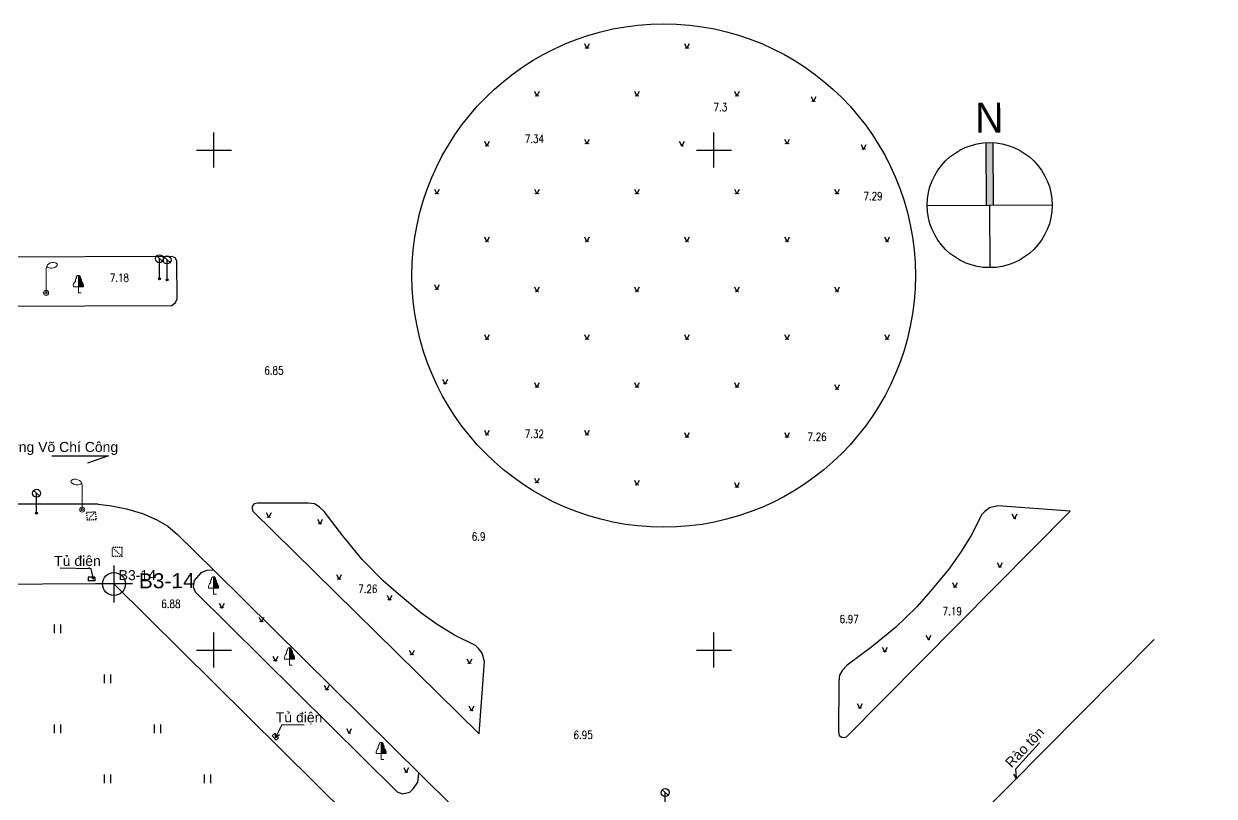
# Model space of a CAD drawing. Header units: millimetres. Extents: x 581430 to 583682, y 2329840 to 2330113.
# Drawn here: x 582631 to 582750, y 2330035.4 to 2330112.6 of the extents above; entities that cross this region are included whole.
import ezdxf
from ezdxf.enums import TextEntityAlignment as Align
from ezdxf.xclip import XClip

# ---------------------------------------------------------------- set-up
doc = ezdxf.new("R2010")
doc.units = ezdxf.units.MM
doc.header["$LTSCALE"] = 0.001
doc.header["$MEASUREMENT"] = 0
doc.header["$XCLIPFRAME"] = 0
doc.linetypes.add('NETNHA500', pattern=[0.75, 0.5, -0.25])
for name, color, linetype in [('A-SYM', 7, 'Continuous'), ('CHUGIAI', 250, 'Continuous'), ('Existing map', 250, 'Continuous'), ('new block$0$giao thong chuan 28 06$0$giao thong chuan$0$giao thongsua theo ssd$0$giao thong canh quan$0$giao thong$0$CHUTHICH', 7, 'Continuous'), ('Red line', 1, 'Continuous'), ('TOA DO', 7, 'Continuous')]:
    doc.layers.add(name, color=color, linetype=linetype)
doc.layers.add('KYHIEU', color=250, linetype='Continuous', lineweight=0)
doc.layers.add('new block$0$giao thong chuan 28 06$0$giao thong chuan$0$giao thongsua theo ssd$0$giao thong canh quan$0$giao thong$0$TOADO', color=7, linetype='Continuous', lineweight=35)
doc.styles.add('Arial', font='arial.ttf')
doc.styles.add('CHU', font='', dxfattribs={"height": 1.5})
doc.styles.add('DC', font='romans.shx', dxfattribs={"width": 0.8, "height": 0.8})
doc.styles.add('Hrtext', font='', dxfattribs={"width": 0.8})
doc.styles.get('CHU').set_extended_font_data('.VnArial')
doc.styles.get('Hrtext').set_extended_font_data('Dotum')

# ---------------------------------------------------------------- blocks, each defined once
blk = doc.blocks.new('CAYLR')
at = {"layer": 'KYHIEU'}
for points in [[(0, 1.75, 0.497303), (-0.198201, 1.488681, 0.339551), (-0.284941, 1.163565, 0.289175), (-0.5, 0.602359)], [(0, 1.75, -0.497303), (0.198201, 1.488681, -0.339551), (0.284941, 1.163565, -0.289175), (0.5, 0.602359)]]:
    blk.add_lwpolyline(points, format="xyb", dxfattribs=at)
for points in [[(0, 0), (0, 1.75)], [(0.1, 0.602359), (0.1, 1.724173)], [(0.2, 0.602359), (0.2, 1.487287)], [(-0.5, 0.602359), (0.5, 0.602359)], [(0, 0), (0.280275, -0.001587)], [(0.3, 0.602359), (0.3, 1.151908)], [(0.4, 0.602359), (0.4, 1.04811)], [(0.5, 0.602359), (0.5, 0.822811)]]:
    blk.add_lwpolyline(points, dxfattribs=at)
blk = doc.blocks.new('DEN-P')
at = {"layer": 'KYHIEU'}
for points in [[(1.1, 2.92, 0.523652), (0, 2.5, 0.549376)], [(0.05, 2.64, 0.420531), (1.11, 2.75, 0.572241)]]:
    blk.add_lwpolyline(points, format="xyb", dxfattribs=at)
blk.add_lwpolyline([(0, 0), (0, 2.5)], dxfattribs=at)
for radius in [0.25, 0.125]:
    blk.add_circle((0, 0), radius, dxfattribs=at)
blk.add_arc((0.95, 2.82), 0.178, 338.0896, 33.4085, dxfattribs=at)
blk = doc.blocks.new('DEN-T')
at = {"layer": 'KYHIEU'}
for points in [[(-0.05, 2.64, -0.420531), (-1.11, 2.75, -0.572241)], [(-1.1, 2.92, -0.523652), (0, 2.5, -0.549376)]]:
    blk.add_lwpolyline(points, format="xyb", dxfattribs=at)
blk.add_lwpolyline([(0, 0), (0, 2.5)], dxfattribs=at)
for radius in [0.25, 0.125]:
    blk.add_circle((0, 0), radius, dxfattribs=at)
blk.add_arc((-0.95, 2.82), 0.178, 146.5915, 201.9104, dxfattribs=at)
blk = doc.blocks.new('BB')
at = {"layer": 'CHUGIAI'}
for p, q in [((-0.29, 2.28), (0.31, 1.75)), ((0, 0), (0, 2))]:
    blk.add_line(p, q, dxfattribs=at)
for centre, radius in [((0, 2), 0.4), ((0, 0), 0.1)]:
    blk.add_circle(centre, radius, dxfattribs=at)
blk = doc.blocks.new('BB-flat-1')
at = {"layer": 'CHUGIAI'}
for p, q in [((-0.29, 2.28), (0.31, 1.75)), ((0, 0), (0, 2))]:
    blk.add_line(p, q, dxfattribs=at)
for centre, radius in [((0, 2), 0.4), ((0, 0), 0.1)]:
    blk.add_circle(centre, radius, dxfattribs=at)
blk = doc.blocks.new('CAYLR-flat-28')
at = {"layer": 'KYHIEU'}
for points in [[(0, 1.75, 0.497303), (-0.2, 1.49, 0.339551), (-0.28, 1.16, 0.289175), (-0.5, 0.6)], [(0, 1.75, -0.497303), (0.2, 1.49, -0.339551), (0.28, 1.16, -0.289175), (0.5, 0.6)]]:
    blk.add_lwpolyline(points, format="xyb", dxfattribs=at)
for points in [[(0, 0), (0, 1.75)], [(0.1, 0.6), (0.1, 1.72)], [(0.2, 0.6), (0.2, 1.49)], [(-0.5, 0.6), (0.5, 0.6)], [(0, 0), (0.28, 0)], [(0.3, 0.6), (0.3, 1.15)], [(0.4, 0.6), (0.4, 1.05)], [(0.5, 0.6), (0.5, 0.82)]]:
    blk.add_lwpolyline(points, dxfattribs=at)
blk = doc.blocks.new('BB-flat-3')
at = {"layer": 'CHUGIAI'}
for p, q in [((-0.29, 2.28), (0.31, 1.75)), ((0, 0), (0, 2))]:
    blk.add_line(p, q, dxfattribs=at)
for centre, radius in [((0, 2), 0.4), ((0, 0), 0.1)]:
    blk.add_circle(centre, radius, dxfattribs=at)
blk = doc.blocks.new('BB-flat-11')
for p, q in [((-0.29, 2.28), (0.31, 1.75)), ((0, 0), (0, 2))]:
    blk.add_line(p, q)
for centre, radius in [((0, 2), 0.4), ((0, 0), 0.1)]:
    blk.add_circle(centre, radius)
blk = doc.blocks.new('DEN-T-flat-15')
at = {"layer": 'KYHIEU'}
for points in [[(-0.05, 2.64, -0.420531), (-1.11, 2.75, -0.572241)], [(-1.1, 2.92, -0.523652), (0, 2.5, -0.549376)]]:
    blk.add_lwpolyline(points, format="xyb", dxfattribs=at)
blk.add_lwpolyline([(0, 0), (0, 2.5)], dxfattribs=at)
for radius in [0.25, 0.125]:
    blk.add_circle((0, 0), radius, dxfattribs=at)
blk.add_arc((-0.95, 2.82), 0.178, 146.5915, 201.9104, dxfattribs=at)
blk = doc.blocks.new('DEN-P-flat-32')
at = {"layer": 'KYHIEU'}
for points in [[(1.1, 2.92, 0.523652), (0, 2.5, 0.549376)], [(0.05, 2.64, 0.420531), (1.11, 2.75, 0.572241)]]:
    blk.add_lwpolyline(points, format="xyb", dxfattribs=at)
blk.add_lwpolyline([(0, 0), (0, 2.5)], dxfattribs=at)
for radius in [0.25, 0.125]:
    blk.add_circle((0, 0), radius, dxfattribs=at)
blk.add_arc((0.95, 2.82), 0.178, 338.0896, 33.4085, dxfattribs=at)
blk = doc.blocks.new('BB-flat-4')
at = {"layer": 'CHUGIAI'}
for p, q in [((-0.29, 2.28), (0.31, 1.75)), ((0, 0), (0, 2))]:
    blk.add_line(p, q, dxfattribs=at)
for centre, radius in [((0, 2), 0.4), ((0, 0), 0.1)]:
    blk.add_circle(centre, radius, dxfattribs=at)
blk = doc.blocks.new('Existing map')
at = {"layer": 'Existing map'}
h = blk.add_hatch(color=256, dxfattribs=at)
h.paths.add_polyline_path([(-7.53, 22.75, 1), (-7.56, 22.75, 1)])
h.paths.add_polyline_path([(-7.79, 22.75, 1), (-7.81, 22.75, 1)])
h = blk.add_hatch(color=256, dxfattribs=at)
h.paths.add_polyline_path([(2.47, 22.75, 1), (2.44, 22.75, 1)])
h.paths.add_polyline_path([(2.21, 22.75, 1), (2.19, 22.75, 1)])
h = blk.add_hatch(color=256, dxfattribs=at)
h.paths.add_polyline_path([(-12.53, 17.97, 1), (-12.56, 17.97, 1)])
h.paths.add_polyline_path([(-12.79, 17.97, 1), (-12.81, 17.97, 1)])
h = blk.add_hatch(color=256, dxfattribs=at)
h.paths.add_polyline_path([(-2.53, 17.97, 1), (-2.56, 17.97, 1)])
h.paths.add_polyline_path([(-2.79, 17.97, 1), (-2.81, 17.97, 1)])
h = blk.add_hatch(color=256, dxfattribs=at)
h.paths.add_polyline_path([(7.47, 17.97, 1), (7.44, 17.97, 1)])
h.paths.add_polyline_path([(7.21, 17.97, 1), (7.19, 17.97, 1)])
h = blk.add_hatch(color=256, dxfattribs=at)
h.paths.add_polyline_path([(15.13, 17.43, 1), (15.11, 17.43, 1)])
h.paths.add_polyline_path([(14.87, 17.43, 1), (14.85, 17.43, 1)])
h = blk.add_hatch(color=256, dxfattribs=at)
h.paths.add_polyline_path([(-7.53, 13.19, 1), (-7.56, 13.19, 1)])
h.paths.add_polyline_path([(-7.79, 13.19, 1), (-7.81, 13.19, 1)])
h = blk.add_hatch(color=256, dxfattribs=at)
h.paths.add_polyline_path([(12.47, 13.19, 1), (12.44, 13.19, 1)])
h.paths.add_polyline_path([(12.21, 13.19, 1), (12.19, 13.19, 1)])
h = blk.add_hatch(color=256, dxfattribs=at)
h.paths.add_polyline_path([(-17.53, 12.97, 1), (-17.56, 12.97, 1)])
h.paths.add_polyline_path([(-17.79, 12.97, 1), (-17.81, 12.97, 1)])
h = blk.add_hatch(color=256, dxfattribs=at)
h.paths.add_polyline_path([(1.95, 12.97, 1), (1.93, 12.97, 1)])
h.paths.add_polyline_path([(1.69, 12.97, 1), (1.67, 12.97, 1)])
h = blk.add_hatch(color=256, dxfattribs=at)
h.paths.add_polyline_path([(20.13, 12.65, 1), (20.11, 12.65, 1)])
h.paths.add_polyline_path([(19.87, 12.65, 1), (19.85, 12.65, 1)])
h = blk.add_hatch(color=256, dxfattribs=at)
h.paths.add_polyline_path([(-22.53, 8.19, 1), (-22.56, 8.19, 1)])
h.paths.add_polyline_path([(-22.79, 8.19, 1), (-22.81, 8.19, 1)])
h = blk.add_hatch(color=256, dxfattribs=at)
h.paths.add_polyline_path([(-12.53, 8.19, 1), (-12.56, 8.19, 1)])
h.paths.add_polyline_path([(-12.79, 8.19, 1), (-12.81, 8.19, 1)])
h = blk.add_hatch(color=256, dxfattribs=at)
h.paths.add_polyline_path([(-2.53, 8.19, 1), (-2.56, 8.19, 1)])
h.paths.add_polyline_path([(-2.79, 8.19, 1), (-2.81, 8.19, 1)])
h = blk.add_hatch(color=256, dxfattribs=at)
h.paths.add_polyline_path([(7.47, 8.19, 1), (7.44, 8.19, 1)])
h.paths.add_polyline_path([(7.21, 8.19, 1), (7.19, 8.19, 1)])
h = blk.add_hatch(color=256, dxfattribs=at)
h.paths.add_polyline_path([(17.47, 8.19, 1), (17.44, 8.19, 1)])
h.paths.add_polyline_path([(17.21, 8.19, 1), (17.19, 8.19, 1)])
h = blk.add_hatch(color=256, dxfattribs=at)
h.paths.add_polyline_path([(-17.53, 3.41, 1), (-17.56, 3.41, 1)])
h.paths.add_polyline_path([(-17.79, 3.41, 1), (-17.81, 3.41, 1)])
h = blk.add_hatch(color=256, dxfattribs=at)
h.paths.add_polyline_path([(-7.53, 3.41, 1), (-7.56, 3.41, 1)])
h.paths.add_polyline_path([(-7.79, 3.41, 1), (-7.81, 3.41, 1)])
h = blk.add_hatch(color=256, dxfattribs=at)
h.paths.add_polyline_path([(2.47, 3.41, 1), (2.44, 3.41, 1)])
h.paths.add_polyline_path([(2.21, 3.41, 1), (2.19, 3.41, 1)])
h = blk.add_hatch(color=256, dxfattribs=at)
h.paths.add_polyline_path([(12.47, 3.41, 1), (12.44, 3.41, 1)])
h.paths.add_polyline_path([(12.21, 3.41, 1), (12.19, 3.41, 1)])
h = blk.add_hatch(color=256, dxfattribs=at)
h.paths.add_polyline_path([(22.47, 3.41, 1), (22.44, 3.41, 1)])
h.paths.add_polyline_path([(22.21, 3.41, 1), (22.19, 3.41, 1)])
h = blk.add_hatch(color=256, dxfattribs=at)
h.paths.add_polyline_path([(-22.53, -1.37, 1), (-22.56, -1.37, 1)])
h.paths.add_polyline_path([(-22.79, -1.37, 1), (-22.81, -1.37, 1)])
h = blk.add_hatch(color=256, dxfattribs=at)
h.paths.add_polyline_path([(-12.53, -1.59, 1), (-12.56, -1.59, 1)])
h.paths.add_polyline_path([(-12.79, -1.59, 1), (-12.81, -1.59, 1)])
h = blk.add_hatch(color=256, dxfattribs=at)
h.paths.add_polyline_path([(-2.53, -1.59, 1), (-2.56, -1.59, 1)])
h.paths.add_polyline_path([(-2.79, -1.59, 1), (-2.81, -1.59, 1)])
h = blk.add_hatch(color=256, dxfattribs=at)
h.paths.add_polyline_path([(7.47, -1.59, 1), (7.44, -1.59, 1)])
h.paths.add_polyline_path([(7.21, -1.59, 1), (7.19, -1.59, 1)])
h = blk.add_hatch(color=256, dxfattribs=at)
h.paths.add_polyline_path([(17.47, -1.59, 1), (17.44, -1.59, 1)])
h.paths.add_polyline_path([(17.21, -1.59, 1), (17.19, -1.59, 1)])
h = blk.add_hatch(color=256, dxfattribs=at)
h.paths.add_polyline_path([(-17.53, -6.37, 1), (-17.56, -6.37, 1)])
h.paths.add_polyline_path([(-17.79, -6.37, 1), (-17.81, -6.37, 1)])
h = blk.add_hatch(color=256, dxfattribs=at)
h.paths.add_polyline_path([(-7.53, -6.37, 1), (-7.56, -6.37, 1)])
h.paths.add_polyline_path([(-7.79, -6.37, 1), (-7.81, -6.37, 1)])
h = blk.add_hatch(color=256, dxfattribs=at)
h.paths.add_polyline_path([(2.47, -6.37, 1), (2.44, -6.37, 1)])
h.paths.add_polyline_path([(2.21, -6.37, 1), (2.19, -6.37, 1)])
h = blk.add_hatch(color=256, dxfattribs=at)
h.paths.add_polyline_path([(12.47, -6.37, 1), (12.44, -6.37, 1)])
h.paths.add_polyline_path([(12.21, -6.37, 1), (12.19, -6.37, 1)])
h = blk.add_hatch(color=256, dxfattribs=at)
h.paths.add_polyline_path([(22.47, -6.37, 1), (22.44, -6.37, 1)])
h.paths.add_polyline_path([(22.21, -6.37, 1), (22.19, -6.37, 1)])
h = blk.add_hatch(color=256, dxfattribs=at)
h.paths.add_polyline_path([(-21.7, -10.82, 1), (-21.72, -10.82, 1)])
h.paths.add_polyline_path([(-21.96, -10.82, 1), (-21.98, -10.82, 1)])
h = blk.add_hatch(color=256, dxfattribs=at)
h.paths.add_polyline_path([(-12.53, -11.15, 1), (-12.56, -11.15, 1)])
h.paths.add_polyline_path([(-12.79, -11.15, 1), (-12.81, -11.15, 1)])
h = blk.add_hatch(color=256, dxfattribs=at)
h.paths.add_polyline_path([(-2.53, -11.15, 1), (-2.56, -11.15, 1)])
h.paths.add_polyline_path([(-2.79, -11.15, 1), (-2.81, -11.15, 1)])
h = blk.add_hatch(color=256, dxfattribs=at)
h.paths.add_polyline_path([(7.47, -11.15, 1), (7.44, -11.15, 1)])
h.paths.add_polyline_path([(7.21, -11.15, 1), (7.19, -11.15, 1)])
h = blk.add_hatch(color=256, dxfattribs=at)
h.paths.add_polyline_path([(17.47, -11.37, 1), (17.44, -11.37, 1)])
h.paths.add_polyline_path([(17.21, -11.37, 1), (17.19, -11.37, 1)])
h = blk.add_hatch(color=256, dxfattribs=at)
h.paths.add_polyline_path([(-17.53, -15.93, 1), (-17.56, -15.93, 1)])
h.paths.add_polyline_path([(-17.79, -15.93, 1), (-17.81, -15.93, 1)])
h = blk.add_hatch(color=256, dxfattribs=at)
h.paths.add_polyline_path([(-7.53, -15.93, 1), (-7.56, -15.93, 1)])
h.paths.add_polyline_path([(-7.79, -15.93, 1), (-7.81, -15.93, 1)])
h = blk.add_hatch(color=256, dxfattribs=at)
h.paths.add_polyline_path([(2.47, -16.15, 1), (2.44, -16.15, 1)])
h.paths.add_polyline_path([(2.21, -16.15, 1), (2.19, -16.15, 1)])
h = blk.add_hatch(color=256, dxfattribs=at)
h.paths.add_polyline_path([(12.47, -16.15, 1), (12.44, -16.15, 1)])
h.paths.add_polyline_path([(12.21, -16.15, 1), (12.19, -16.15, 1)])
h = blk.add_hatch(color=256, dxfattribs=at)
h.paths.add_polyline_path([(-12.53, -20.71, 1), (-12.56, -20.71, 1)])
h.paths.add_polyline_path([(-12.79, -20.71, 1), (-12.81, -20.71, 1)])
h = blk.add_hatch(color=256, dxfattribs=at)
h.paths.add_polyline_path([(-2.53, -20.93, 1), (-2.56, -20.93, 1)])
h.paths.add_polyline_path([(-2.79, -20.93, 1), (-2.81, -20.93, 1)])
h = blk.add_hatch(color=256, dxfattribs=at)
h.paths.add_polyline_path([(7.47, -21.15, 1), (7.44, -21.15, 1)])
h.paths.add_polyline_path([(7.21, -21.15, 1), (7.19, -21.15, 1)])
h = blk.add_hatch(color=256, dxfattribs=at)
h.paths.add_polyline_path([(-39.33, -24.17, 1), (-39.35, -24.17, 1)])
h.paths.add_polyline_path([(-39.59, -24.17, 1), (-39.61, -24.17, 1)])
h = blk.add_hatch(color=256, dxfattribs=at)
h.paths.add_polyline_path([(-34.22, -24.82, 1), (-34.24, -24.82, 1)])
h.paths.add_polyline_path([(-34.48, -24.82, 1), (-34.5, -24.82, 1)])
h = blk.add_hatch(color=256, dxfattribs=at)
h.paths.add_polyline_path([(35.21, -24.29, 1), (35.19, -24.29, 1)])
h.paths.add_polyline_path([(34.95, -24.29, 1), (34.93, -24.29, 1)])
h = blk.add_hatch(color=256, dxfattribs=at)
h.paths.add_polyline_path([(33.75, -29.15, 1), (33.73, -29.15, 1)])
h.paths.add_polyline_path([(33.49, -29.15, 1), (33.47, -29.15, 1)])
h = blk.add_hatch(color=256, dxfattribs=at)
h.paths.add_polyline_path([(-32.32, -30.36, 1), (-32.34, -30.36, 1)])
h.paths.add_polyline_path([(-32.58, -30.36, 1), (-32.6, -30.36, 1)])
h = blk.add_hatch(color=256, dxfattribs=at)
h.paths.add_polyline_path([(29.26, -31.16, 1), (29.24, -31.16, 1)])
h.paths.add_polyline_path([(29, -31.16, 1), (28.98, -31.16, 1)])
h = blk.add_hatch(color=256, dxfattribs=at)
h.paths.add_polyline_path([(-44.03, -33.22, 1), (-44.05, -33.22, 1)])
h.paths.add_polyline_path([(-44.29, -33.22, 1), (-44.31, -33.22, 1)])
h = blk.add_hatch(color=256, dxfattribs=at)
h.paths.add_polyline_path([(-27.26, -32.42, 1), (-27.28, -32.42, 1)])
h.paths.add_polyline_path([(-27.52, -32.42, 1), (-27.54, -32.42, 1)])
h = blk.add_hatch(color=256, dxfattribs=at)
h.paths.add_polyline_path([(-40.07, -34.61, 1), (-40.09, -34.61, 1)])
h.paths.add_polyline_path([(-40.33, -34.61, 1), (-40.35, -34.61, 1)])
h = blk.add_hatch(color=256, dxfattribs=at)
h.paths.add_polyline_path([(26.61, -36.4, 1), (26.59, -36.4, 1)])
h.paths.add_polyline_path([(26.35, -36.4, 1), (26.33, -36.4, 1)])
h = blk.add_hatch(color=256, dxfattribs=at)
h.paths.add_polyline_path([(-25.03, -37.91, 1), (-25.05, -37.91, 1)])
h.paths.add_polyline_path([(-25.29, -37.91, 1), (-25.31, -37.91, 1)])
h = blk.add_hatch(color=256, dxfattribs=at)
h.paths.add_polyline_path([(22.25, -37.62, 1), (22.23, -37.62, 1)])
h.paths.add_polyline_path([(21.99, -37.62, 1), (21.97, -37.62, 1)])
h = blk.add_hatch(color=256, dxfattribs=at)
h.paths.add_polyline_path([(-38.68, -38.52, 1), (-38.7, -38.52, 1)])
h.paths.add_polyline_path([(-38.94, -38.52, 1), (-38.96, -38.52, 1)])
h = blk.add_hatch(color=256, dxfattribs=at)
h.paths.add_polyline_path([(-19.27, -38.78, 1), (-19.29, -38.78, 1)])
h.paths.add_polyline_path([(-19.53, -38.78, 1), (-19.55, -38.78, 1)])
h = blk.add_hatch(color=256, dxfattribs=at)
h.paths.add_polyline_path([(-33.54, -41.42, 1), (-33.57, -41.42, 1)])
h.paths.add_polyline_path([(-33.8, -41.42, 1), (-33.83, -41.42, 1)])
h = blk.add_hatch(color=256, dxfattribs=at)
h.paths.add_polyline_path([(-19.08, -43.49, 1), (-19.1, -43.49, 1)])
h.paths.add_polyline_path([(-19.34, -43.49, 1), (-19.36, -43.49, 1)])
h = blk.add_hatch(color=256, dxfattribs=at)
h.paths.add_polyline_path([(19.75, -43.25, 1), (19.73, -43.25, 1)])
h.paths.add_polyline_path([(19.49, -43.25, 1), (19.47, -43.25, 1)])
h = blk.add_hatch(color=256, dxfattribs=at)
h.paths.add_polyline_path([(-31.31, -45.76, 1), (-31.34, -45.76, 1)])
h.paths.add_polyline_path([(-31.57, -45.76, 1), (-31.59, -45.76, 1)])
h = blk.add_hatch(color=256, dxfattribs=at)
h.paths.add_polyline_path([(-25.59, -49.66, 1), (-25.61, -49.66, 1)])
h.paths.add_polyline_path([(-25.85, -49.66, 1), (-25.87, -49.66, 1)])
for p, q in [((-7.93, 23.21), (-7.67, 22.72)), ((-7.67, 22.72), (-7.42, 23.21)), ((2.07, 23.21), (2.33, 22.72)), ((2.33, 22.72), (2.58, 23.21)), ((-12.93, 18.43), (-12.67, 17.94)), ((-12.67, 17.94), (-12.42, 18.43)), ((-2.93, 18.43), (-2.67, 17.94)), ((-2.67, 17.94), (-2.42, 18.43)), ((7.07, 18.43), (7.33, 17.94)), ((7.33, 17.94), (7.58, 18.43)), ((14.73, 17.89), (14.99, 17.4)), ((14.99, 17.4), (15.25, 17.89)), ((-44.97, 10.8), (-44.97, 14.3)), ((5.03, 10.8), (5.03, 14.3)), ((-17.93, 13.43), (-17.67, 12.94)), ((-17.67, 12.94), (-17.42, 13.43)), ((-7.93, 13.65), (-7.67, 13.16)), ((-7.67, 13.16), (-7.42, 13.65)), ((1.55, 13.43), (1.81, 12.94)), ((1.81, 12.94), (2.07, 13.43)), ((12.07, 13.65), (12.33, 13.16)), ((12.33, 13.16), (12.58, 13.65)), ((19.73, 13.11), (19.99, 12.62)), ((19.99, 12.62), (20.25, 13.11)), ((-46.72, 12.55), (-43.22, 12.55)), ((3.28, 12.55), (6.78, 12.55)), ((-22.93, 8.65), (-22.67, 8.16)), ((-22.67, 8.16), (-22.42, 8.65)), ((-12.93, 8.65), (-12.67, 8.16)), ((-12.67, 8.16), (-12.42, 8.65)), ((-2.93, 8.65), (-2.67, 8.16)), ((-2.67, 8.16), (-2.42, 8.65)), ((7.07, 8.65), (7.33, 8.16)), ((7.33, 8.16), (7.58, 8.65)), ((17.07, 8.65), (17.33, 8.16)), ((17.33, 8.16), (17.58, 8.65)), ((-17.93, 3.87), (-17.67, 3.38)), ((-17.67, 3.38), (-17.42, 3.87)), ((-7.93, 3.87), (-7.67, 3.38)), ((-7.67, 3.38), (-7.42, 3.87)), ((2.07, 3.87), (2.33, 3.38)), ((2.33, 3.38), (2.58, 3.87)), ((12.07, 3.87), (12.33, 3.38)), ((12.33, 3.38), (12.58, 3.87)), ((22.07, 3.87), (22.33, 3.38)), ((22.33, 3.38), (22.58, 3.87)), ((-49.18, 1.9), (-294.97, 0.91)), ((-48.85, 1.77), (-49.18, 1.9)), ((-48.67, 1.46), (-48.85, 1.77)), ((-48.65, -2.33), (-48.67, 1.46)), ((-22.93, -0.91), (-22.67, -1.4)), ((-22.67, -1.4), (-22.42, -0.91)), ((-12.93, -1.13), (-12.67, -1.62)), ((-12.67, -1.62), (-12.42, -1.13)), ((-2.93, -1.13), (-2.67, -1.62)), ((-2.67, -1.62), (-2.42, -1.13)), ((7.07, -1.13), (7.33, -1.62)), ((7.33, -1.62), (7.58, -1.13)), ((17.07, -1.13), (17.33, -1.62)), ((17.33, -1.62), (17.58, -1.13)), ((-48.8, -2.71), (-48.65, -2.33)), ((-294.97, -4.25), (-49.18, -2.98)), ((-49.18, -2.98), (-48.8, -2.71)), ((-17.93, -5.91), (-17.67, -6.4)), ((-17.67, -6.4), (-17.42, -5.91)), ((-7.93, -5.91), (-7.67, -6.4)), ((-7.67, -6.4), (-7.42, -5.91)), ((2.07, -5.91), (2.33, -6.4)), ((2.33, -6.4), (2.58, -5.91)), ((12.07, -5.91), (12.33, -6.4)), ((12.33, -6.4), (12.58, -5.91)), ((22.07, -5.91), (22.33, -6.4)), ((22.33, -6.4), (22.58, -5.91)), ((-22.1, -10.36), (-21.84, -10.85)), ((-21.84, -10.85), (-21.58, -10.36)), ((-12.93, -10.69), (-12.67, -11.18)), ((-12.67, -11.18), (-12.42, -10.69)), ((-2.93, -10.69), (-2.67, -11.18)), ((-2.67, -11.18), (-2.42, -10.69)), ((7.07, -10.69), (7.33, -11.18)), ((7.33, -11.18), (7.58, -10.69)), ((17.07, -10.91), (17.33, -11.4)), ((17.33, -11.4), (17.58, -10.91)), ((-17.93, -15.47), (-17.67, -15.96)), ((-17.67, -15.96), (-17.42, -15.47)), ((-7.93, -15.47), (-7.67, -15.96)), ((-7.67, -15.96), (-7.42, -15.47)), ((2.07, -15.69), (2.33, -16.18)), ((2.33, -16.18), (2.58, -15.69)), ((12.07, -15.69), (12.33, -16.18)), ((12.33, -16.18), (12.58, -15.69)), ((-61.16, -18.04), (-55.5, -18.04)), ((-61.16, -18.04), (-55.5, -18.04)), ((-55.5, -18.04), (-57.62, -18.76)), ((-55.5, -18.04), (-57.62, -18.76)), ((-12.93, -20.25), (-12.67, -20.74)), ((-12.67, -20.74), (-12.42, -20.25)), ((-2.93, -20.47), (-2.67, -20.96)), ((-2.67, -20.96), (-2.42, -20.47)), ((7.07, -20.69), (7.33, -21.18)), ((7.33, -21.18), (7.58, -20.69)), ((-56.54, -22.85), (-68.35, -22.85)), ((-56.54, -22.85), (-55.22, -23.02)), ((-55.22, -23.02), (-53.72, -23.32)), ((-53.72, -23.32), (-52.1, -23.8)), ((-41.13, -23.07), (-41.15, -23.33)), ((-41.15, -23.33), (-41.09, -23.55)), ((-40.95, -22.83), (-41.13, -23.07)), ((-41.09, -23.55), (-18.44, -45.83)), ((-40.6, -22.76), (-40.95, -22.83)), ((-35.55, -22.76), (-40.6, -22.76)), ((-39.73, -23.71), (-39.47, -24.2)), ((-39.47, -24.2), (-39.21, -23.71)), ((-34.92, -22.84), (-35.55, -22.76)), ((-34.44, -23.12), (-34.92, -22.84)), ((-33.93, -23.61), (-34.44, -23.12)), ((-32.08, -26.04), (-33.93, -23.61)), ((18.28, -46.12), (40.64, -23.55)), ((18.28, -46.12), (40.64, -23.55)), ((32.1, -23.59), (31.81, -23.89)), ((32.1, -23.59), (31.81, -23.89)), ((32.57, -23.24), (32.1, -23.59)), ((32.57, -23.24), (32.1, -23.59)), ((33.41, -23.02), (32.57, -23.24)), ((33.41, -23.02), (32.57, -23.24)), ((40.64, -23.55), (33.41, -23.02)), ((40.64, -23.55), (33.41, -23.02)), ((-52.1, -23.8), (-50.68, -24.42)), ((-50.68, -24.42), (-49.58, -25.07)), ((-34.62, -24.36), (-34.36, -24.85)), ((-34.36, -24.85), (-34.1, -24.36)), ((31.81, -23.89), (30.75, -25.98)), ((31.81, -23.89), (30.75, -25.98)), ((34.82, -23.83), (35.07, -24.32)), ((35.07, -24.32), (35.33, -23.83)), ((-49.58, -25.07), (-48.61, -25.9)), ((-48.61, -25.9), (-44.97, -29.45)), ((-30.16, -28.41), (-32.08, -26.04)), ((30.75, -25.98), (29.67, -27.71)), ((30.75, -25.98), (29.67, -27.71)), ((-28.06, -30.53), (-30.16, -28.41)), ((29.67, -27.71), (28.51, -29.35)), ((29.67, -27.71), (28.51, -29.35)), ((-57.23, -29.33), (-60.35, -29.27)), ((-57.02, -30.37), (-57.23, -29.33)), ((-46.28, -29.73), (-46.93, -30.48)), ((-45.66, -29.49), (-46.28, -29.73)), ((-44.97, -29.45), (-45.66, -29.49)), ((-44.97, -29.45), (-21.19, -53.01)), ((28.51, -29.35), (26.65, -31.58)), ((28.51, -29.35), (26.65, -31.58)), ((33.35, -28.7), (33.61, -29.19)), ((33.61, -29.19), (33.87, -28.7)), ((-56.86, -30.16), (-57.53, -30.16)), ((-57.53, -30.16), (-57.53, -30.54)), ((-56.86, -30.54), (-57.53, -30.54)), ((-57.02, -30.37), (-57.16, -30.22)), ((-57.02, -30.37), (-56.97, -30.18)), ((-56.86, -30.16), (-56.86, -30.54)), ((-46.93, -30.48), (-47.03, -31.14)), ((-32.71, -29.9), (-32.46, -30.39)), ((-32.46, -30.39), (-32.2, -29.9)), ((-26.52, -31.87), (-28.06, -30.53)), ((55.04, -30.32), (25.18, -60.46)), ((28.86, -30.7), (29.12, -31.19)), ((29.12, -31.19), (29.38, -30.7)), ((-47.03, -31.14), (-46.84, -31.62)), ((-46.84, -31.62), (-26.64, -51.62)), ((-27.66, -31.97), (-27.4, -32.45)), ((-27.4, -32.45), (-27.14, -31.97)), ((-24.28, -33.72), (-26.52, -31.87)), ((26.65, -31.58), (25.3, -33.12)), ((26.65, -31.58), (25.3, -33.12)), ((-44.43, -32.77), (-44.17, -33.25)), ((-44.17, -33.25), (-43.91, -32.77)), ((25.3, -33.12), (23.18, -35.21)), ((25.3, -33.12), (23.18, -35.21)), ((-40.47, -34.15), (-40.21, -34.64)), ((-40.21, -34.64), (-39.95, -34.15)), ((-22.64, -34.88), (-24.28, -33.72)), ((-60.95, -34.9), (-60.95, -35.75)), ((-60.3, -34.9), (-60.3, -35.75)), ((-20.9, -35.95), (-22.64, -34.88)), ((23.18, -35.21), (20.8, -37.12)), ((23.18, -35.21), (20.8, -37.12)), ((-44.97, -39.2), (-44.97, -35.7)), ((-18.81, -37), (-20.9, -35.95)), ((5.03, -39.2), (5.03, -35.7)), ((26.21, -35.95), (26.47, -36.43)), ((26.47, -36.43), (26.73, -35.95)), ((-46.72, -37.45), (-43.22, -37.45)), ((-39.08, -38.07), (-38.82, -38.55)), ((-38.82, -38.55), (-38.56, -38.07)), ((-25.43, -37.45), (-25.17, -37.94)), ((-25.17, -37.94), (-24.91, -37.45)), ((-18.51, -37.29), (-18.81, -37)), ((-18.16, -37.76), (-18.51, -37.29)), ((-17.93, -38.6), (-18.16, -37.76)), ((3.28, -37.45), (6.78, -37.45)), ((20.8, -37.12), (18.36, -38.96)), ((20.8, -37.12), (18.36, -38.96)), ((21.85, -37.16), (22.11, -37.65)), ((22.11, -37.65), (22.37, -37.16)), ((-19.67, -38.32), (-19.41, -38.81)), ((-19.41, -38.81), (-19.15, -38.32)), ((-18.44, -45.83), (-17.93, -38.6)), ((18.36, -38.96), (17.87, -39.47)), ((18.36, -38.96), (17.87, -39.47)), ((-55.95, -39.9), (-55.95, -40.75)), ((-55.3, -39.9), (-55.3, -40.75)), ((17.59, -39.95), (17.51, -40.58)), ((17.59, -39.95), (17.51, -40.58)), ((17.87, -39.47), (17.59, -39.95)), ((17.87, -39.47), (17.59, -39.95)), ((-33.94, -40.97), (-33.69, -41.46)), ((-33.69, -41.46), (-33.43, -40.97)), ((17.51, -40.58), (17.49, -45.63)), ((17.51, -40.58), (17.49, -45.63)), ((19.35, -42.8), (19.61, -43.29)), ((19.61, -43.29), (19.87, -42.8)), ((-19.48, -43.03), (-19.22, -43.52)), ((-19.22, -43.52), (-18.96, -43.03)), ((-60.95, -44.9), (-60.95, -45.75)), ((-60.3, -44.9), (-60.3, -45.75)), ((-50.95, -44.9), (-50.95, -45.75)), ((-50.3, -44.9), (-50.3, -45.75)), ((-38.19, -44.92), (-38.8, -46.21)), ((-35.96, -44.97), (-38.19, -44.92)), ((-38.91, -45.79), (-39.13, -46.02)), ((-38.91, -45.79), (-39.13, -46.02)), ((-38.73, -46.47), (-39.13, -46.02)), ((-38.73, -46.47), (-39.13, -46.02)), ((-38.51, -46.24), (-38.91, -45.79)), ((-38.51, -46.24), (-38.91, -45.79)), ((-38.8, -46.21), (-38.8, -45.77)), ((-38.8, -46.21), (-38.41, -45.91)), ((-38.73, -46.47), (-38.51, -46.24)), ((-38.73, -46.47), (-38.51, -46.24)), ((-31.71, -45.3), (-31.45, -45.79)), ((-31.45, -45.79), (-31.2, -45.3)), ((17.49, -45.63), (17.56, -45.98)), ((17.49, -45.63), (17.56, -45.98)), ((17.56, -45.98), (17.8, -46.16)), ((17.56, -45.98), (17.8, -46.16)), ((17.8, -46.16), (18.06, -46.18)), ((17.8, -46.16), (18.06, -46.18)), ((18.06, -46.18), (18.28, -46.12)), ((18.06, -46.18), (18.28, -46.12)), ((37.58, -46.72), (35.18, -49.36)), ((-55.95, -49.9), (-55.95, -50.75)), ((-55.3, -49.9), (-55.3, -50.75)), ((-45.95, -49.9), (-45.95, -50.75)), ((-45.3, -49.9), (-45.3, -50.75)), ((-25.99, -49.2), (-25.73, -49.69)), ((-25.73, -49.69), (-25.47, -49.2)), ((-24.58, -50.65), (-24.48, -49.75)), ((35.24, -50.26), (35, -49.87)), ((35.18, -49.36), (35.24, -50.26)), ((-25, -51.3), (-24.58, -50.65)), ((-26.64, -51.62), (-26.11, -51.83)), ((-26.11, -51.83), (-25.37, -51.67)), ((-25.37, -51.67), (-25, -51.3))]:
    blk.add_line(p, q, dxfattribs=at)
at = {"layer": 'Existing map', "linetype": 'NETNHA500'}
for p, q in [((-57.7, -23.67), (-56.84, -23.63)), ((-57.61, -24.45), (-57.7, -23.67)), ((-56.84, -23.63), (-57.61, -24.45)), ((-56.84, -23.63), (-56.74, -24.44)), ((-56.74, -24.44), (-57.61, -24.45)), ((-55.1, -28.09), (-55.09, -27.21)), ((-54.14, -27.21), (-55.09, -27.21)), ((-55.09, -27.21), (-54.14, -28.09)), ((-54.14, -28.09), (-54.14, -27.21)), ((-54.14, -28.09), (-55.1, -28.09))]:
    blk.add_line(p, q, dxfattribs=at)
at = {"layer": 'Existing map'}
for centre, radius in [((0, 0), 25.17), ((-7.8, 22.75), 0.011), ((-7.54, 22.75), 0.011), ((2.2, 22.75), 0.011), ((2.46, 22.75), 0.011), ((-12.8, 17.97), 0.011), ((-12.54, 17.97), 0.011), ((-2.8, 17.97), 0.011), ((-2.54, 17.97), 0.011), ((7.2, 17.97), 0.011), ((7.46, 17.97), 0.011), ((14.86, 17.43), 0.011), ((15.12, 17.43), 0.011), ((-7.8, 13.19), 0.011), ((-7.54, 13.19), 0.011), ((12.2, 13.19), 0.011), ((12.46, 13.19), 0.011), ((-17.8, 12.97), 0.011), ((-17.54, 12.97), 0.011), ((1.68, 12.97), 0.011), ((1.94, 12.97), 0.011), ((19.86, 12.65), 0.011), ((20.12, 12.65), 0.011), ((-22.8, 8.19), 0.011), ((-22.54, 8.19), 0.011), ((-12.8, 8.19), 0.011), ((-12.54, 8.19), 0.011), ((-2.8, 8.19), 0.011), ((-2.54, 8.19), 0.011), ((7.2, 8.19), 0.011), ((7.46, 8.19), 0.011), ((17.2, 8.19), 0.011), ((17.46, 8.19), 0.011), ((-17.8, 3.41), 0.011), ((-17.54, 3.41), 0.011), ((-7.8, 3.41), 0.011), ((-7.54, 3.41), 0.011), ((2.2, 3.41), 0.011), ((2.46, 3.41), 0.011), ((12.2, 3.41), 0.011), ((12.46, 3.41), 0.011), ((22.2, 3.41), 0.011), ((22.46, 3.41), 0.011), ((-22.8, -1.37), 0.011), ((-22.54, -1.37), 0.011), ((-12.8, -1.59), 0.011), ((-12.54, -1.59), 0.011), ((-2.8, -1.59), 0.011), ((-2.54, -1.59), 0.011), ((7.2, -1.59), 0.011), ((7.46, -1.59), 0.011), ((17.2, -1.59), 0.011), ((17.46, -1.59), 0.011), ((-17.8, -6.37), 0.011), ((-17.54, -6.37), 0.011), ((-7.8, -6.37), 0.011), ((-7.54, -6.37), 0.011), ((2.2, -6.37), 0.011), ((2.46, -6.37), 0.011), ((12.2, -6.37), 0.011), ((12.46, -6.37), 0.011), ((22.2, -6.37), 0.011), ((22.46, -6.37), 0.011), ((-21.97, -10.82), 0.011), ((-21.71, -10.82), 0.011), ((-12.8, -11.15), 0.011), ((-12.54, -11.15), 0.011), ((-2.8, -11.15), 0.011), ((-2.54, -11.15), 0.011), ((7.2, -11.15), 0.011), ((7.46, -11.15), 0.011), ((17.2, -11.37), 0.011), ((17.46, -11.37), 0.011), ((-17.8, -15.93), 0.011), ((-17.54, -15.93), 0.011), ((-7.8, -15.93), 0.011), ((-7.54, -15.93), 0.011), ((2.2, -16.15), 0.011), ((2.46, -16.15), 0.011), ((12.2, -16.15), 0.011), ((12.46, -16.15), 0.011), ((-12.8, -20.71), 0.011), ((-12.54, -20.71), 0.011), ((-2.8, -20.93), 0.011), ((-2.54, -20.93), 0.011), ((7.2, -21.15), 0.011), ((7.46, -21.15), 0.011), ((-39.6, -24.17), 0.011), ((-39.34, -24.17), 0.011), ((-34.49, -24.82), 0.011), ((-34.23, -24.82), 0.011), ((34.94, -24.29), 0.011), ((35.2, -24.29), 0.011), ((33.48, -29.15), 0.011), ((33.74, -29.15), 0.011), ((-32.59, -30.36), 0.011), ((-32.33, -30.36), 0.011), ((28.99, -31.16), 0.011), ((29.25, -31.16), 0.011), ((-44.3, -33.22), 0.011), ((-44.04, -33.22), 0.011), ((-27.53, -32.42), 0.011), ((-27.27, -32.42), 0.011), ((-40.34, -34.61), 0.011), ((-40.08, -34.61), 0.011), ((26.34, -36.4), 0.011), ((26.6, -36.4), 0.011), ((-25.3, -37.91), 0.011), ((-25.04, -37.91), 0.011), ((21.98, -37.62), 0.011), ((22.24, -37.62), 0.011), ((-38.95, -38.52), 0.011), ((-38.69, -38.52), 0.011), ((-19.54, -38.78), 0.011), ((-19.28, -38.78), 0.011), ((-33.81, -41.42), 0.011), ((-33.56, -41.42), 0.011), ((-19.35, -43.49), 0.011), ((-19.09, -43.49), 0.011), ((19.48, -43.25), 0.011), ((19.74, -43.25), 0.011), ((-31.58, -45.76), 0.011), ((-31.32, -45.76), 0.011), ((-25.86, -49.66), 0.011), ((-25.6, -49.66), 0.011)]:
    blk.add_circle(centre, radius, dxfattribs=at)
for name, p in [('DEN-P', (-61.75, -1.74)), ('DEN-P-flat-32', (-61.75, -1.74)), ('BB', (-50.42, -0.32)), ('BB-flat-1', (-50.42, -0.32)), ('BB', (-49.65, -0.44)), ('BB-flat-3', (-49.65, -0.44)), ('CAYLR', (-58.52, -1.74)), ('CAYLR-flat-28', (-58.52, -1.74)), ('BB', (-62.7, -23.77)), ('BB-flat-11', (-62.7, -23.77)), ('DEN-T', (-58.13, -23.41)), ('DEN-T-flat-15', (-58.13, -23.41)), ('CAYLR', (-45, -31.87)), ('CAYLR', (-37.41, -38.96)), ('CAYLR', (-28.25, -48.41)), ('BB-flat-4', (0.15, -53.7))]:
    blk.add_blockref(name, p, dxfattribs=at)
at = {"layer": 'Existing map', "style": 'DC', "width": 0.8}
for s, p in [('7.3', (4.98, 16.44)), ('7.34', (-13.89, 13.28)), ('7.29', (19.97, 7.55)), ('7.18', (-55.38, -0.62)), ('6.85', (-39.93, -9.89)), ('7.32', (-13.89, -16.24)), ('7.26', (14.37, -16.53)), ('6.9', (-19.19, -26.5)), ('7.26', (-30.54, -31.74)), ('6.88', (-50.23, -33.23)), ('7.19', (27.89, -33.97)), ('6.97', (17.59, -34.75)), ('6.95', (-9.01, -46.34))]:
    blk.add_text(s, height=0.8, dxfattribs=at).set_placement(p)
at = {"layer": 'Existing map', "style": 'CHU'}
for s, p in [('§\xadêng Vâ ChÝ C«ng', (-67.34, -17.64)), ('§\xadêng Vâ ChÝ C«ng', (-67.34, -17.64)), ('Tñ ®iÖn', (-60.94, -29.03)), ('B3-14', (-54.49, -30.46)), ('Tñ ®iÖn', (-38.78, -44.68))]:
    blk.add_text(s, height=1, dxfattribs=at).set_placement(p)
blk.add_text('Rµo t«n', height=1, rotation=46.4341, dxfattribs=at).set_placement((34.77, -49.29))
blk = doc.blocks.new('new block$0$giao thong chuan 28 06$0$giao thong chuan$0$giao thongsua theo ssd$0$giao thong canh quan$0$giao thong$0$n')
at = {"layer": 'TOA DO', "color": 177}
for p, q in [((0, 1.86), (0, 0)), ((1.86, 0), (-1.86, 0)), ((0, 0), (0, -1.86))]:
    blk.add_line(p, q, dxfattribs=at)
blk.add_circle((0, 0), 1.15, dxfattribs=at)
blk = doc.blocks.new('MARK-CP2')
at = {"layer": 'A-SYM'}
blk.add_hatch(color=256, dxfattribs=at).paths.add_polyline_path([(0.69, 12.48, 0.027799), (-0.69, 12.48), (-0.69, 0), (0.69, 0)])
for p, q in [((-0.69, 12.5), (-0.69, 0)), ((0.69, 12.5), (0.69, 0)), ((-12.5, 0), (12.5, 0)), ((0, 0), (0, -12.5))]:
    blk.add_line(p, q, dxfattribs=at)
blk.add_circle((0, 0), 12.5, dxfattribs=at)
at = {"layer": 'A-SYM', "style": 'Hrtext'}
blk.add_text('N', height=6, dxfattribs=at).set_placement((0, 17.5), align=Align.MIDDLE_CENTER)

msp = doc.modelspace()

# ---------------------------------------------------------------- linework, layer by layer
at = {"layer": 'Red line'}
msp.add_lwpolyline([(582670.15, 2330026.75), (582640.01, 2330056.61), (582447.17, 2330055.71), (582447.61, 2329957.39), (582670.47, 2329958.45)], close=True, dxfattribs=at)

# ---------------------------------------------------------------- block references
ref = msp.add_blockref('Existing map', (582694.97, 2330087.45))
XClip(ref).set_block_clipping_path([(-309.5753765585, -170.2706607217), (49.0361552699, 25.2812677324)])
at = {"layer": 'A-SYM', "xscale": 0.5, "yscale": 0.5, "zscale": 0.5, "rotation": 0.2671797499161069}
msp.add_blockref('MARK-CP2', (582727.56, 2330094.49), dxfattribs=at)
at = {"layer": 'new block$0$giao thong chuan 28 06$0$giao thong chuan$0$giao thongsua theo ssd$0$giao thong canh quan$0$giao thong$0$TOADO'}
msp.add_blockref('new block$0$giao thong chuan 28 06$0$giao thong chuan$0$giao thongsua theo ssd$0$giao thong canh quan$0$giao thong$0$n', (582640.01, 2330056.61), dxfattribs=at)

# ---------------------------------------------------------------- texts
at = {"layer": 'new block$0$giao thong chuan 28 06$0$giao thong chuan$0$giao thongsua theo ssd$0$giao thong canh quan$0$giao thong$0$CHUTHICH', "insert": (582642.49, 2330057.67), "char_height": 1.5, "width": 87.0962, "attachment_point": 1, "rotation": 0.2695, "style": 'Arial'}
msp.add_mtext('B3-14', dxfattribs=at)

doc.saveas('drawing.dxf')
